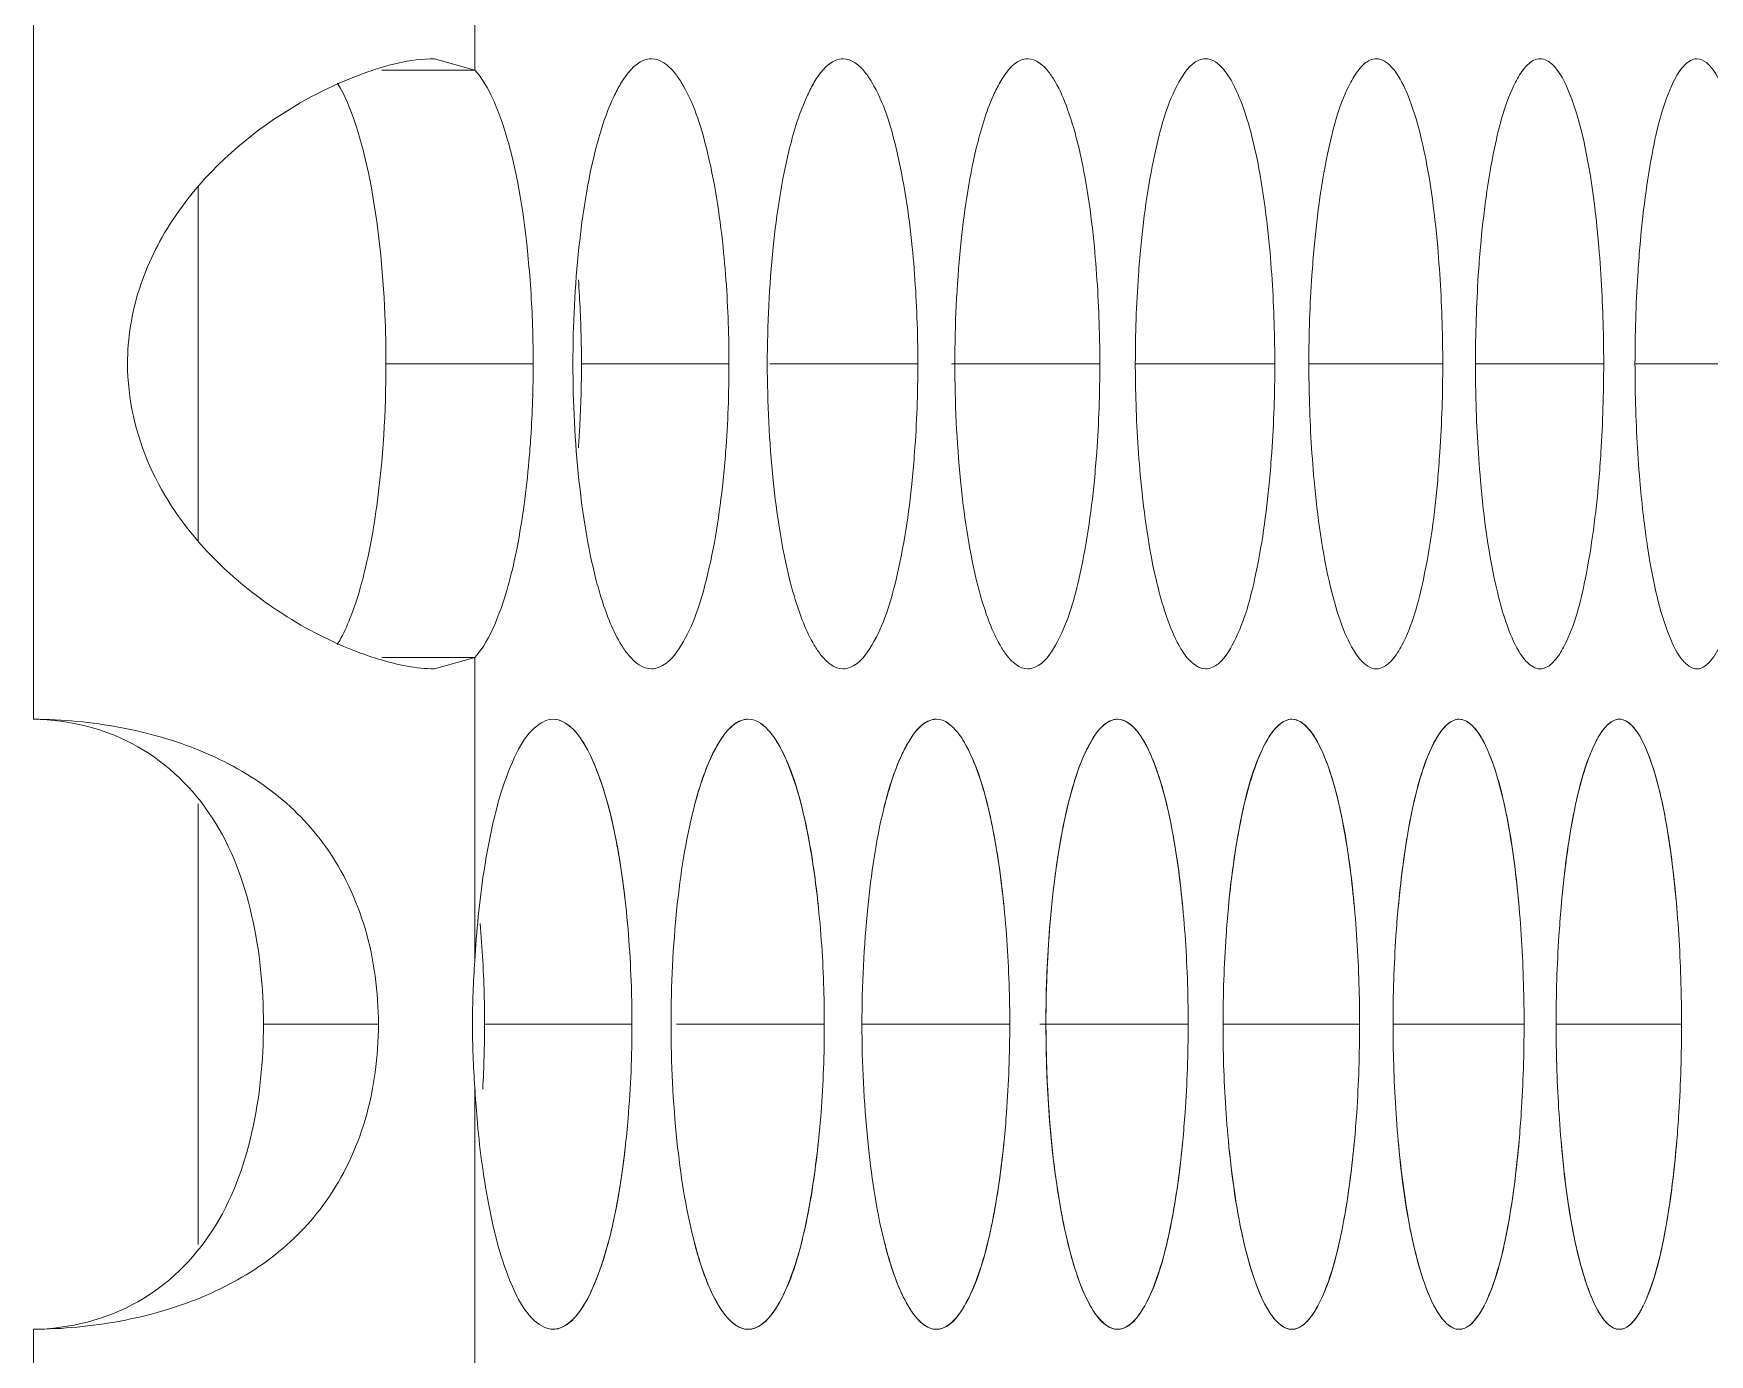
# Model space of a CAD drawing. Header units: millimetres. Extents: x 1177 to 4147, y 93 to 2194.
# Drawn here: x 2891.19 to 2907.68, y 1641.64 to 1654.63 of the extents above; entities that cross this region are included whole.
import ezdxf

# ---------------------------------------------------------------- set-up
doc = ezdxf.new("R2010")
doc.units = ezdxf.units.MM
doc.header["$LTSCALE"] = 0.1
doc.layers.get('0').update_dxf_attribs({"lineweight": 13})
doc.layers.add('标注', color=251, linetype='Continuous', lineweight=9)

msp = doc.modelspace()

# ---------------------------------------------------------------- linework, layer by layer
for p, q in [((2895.532, 1654.268), (2895.532, 1657.254)), ((2891.191, 1647.885), (2891.191, 1654.876)), ((2891.191, 1647.885), (2891.191, 1654.876)), ((2895.532, 1645.506), (2895.532, 1648.493)), ((2895.532, 1641.277), (2895.532, 1644.264)), ((2891.191, 1634.895), (2891.191, 1641.885))]:
    msp.add_line(p, q)
at = {"layer": '标注'}
for p, q in [((2895.532, 1654.268), (2895.137, 1654.38)), ((2894.616, 1654.268), (2895.532, 1654.268)), ((2892.81, 1653.119), (2892.81, 1649.642)), ((2894.658, 1651.38), (2896.106, 1651.38)), ((2896.581, 1651.38), (2898.032, 1651.38)), ((2898.435, 1651.38), (2899.89, 1651.38)), ((2900.221, 1651.38), (2901.68, 1651.38)), ((2902.029, 1651.38), (2903.401, 1651.38)), ((2903.736, 1651.38), (2905.053, 1651.38)), ((2905.375, 1651.38), (2906.636, 1651.38)), ((2906.944, 1651.38), (2908.15, 1651.38)), ((2894.616, 1648.493), (2895.532, 1648.493)), ((2895.137, 1648.381), (2895.532, 1648.493)), ((2892.81, 1647.053), (2892.81, 1642.718)), ((2892.81, 1647.053), (2892.81, 1642.718)), ((2893.453, 1644.885), (2894.584, 1644.885)), ((2893.453, 1644.885), (2894.584, 1644.885)), ((2895.628, 1644.885), (2897.078, 1644.885)), ((2895.628, 1644.885), (2897.078, 1644.885)), ((2897.516, 1644.885), (2898.97, 1644.885)), ((2897.516, 1644.885), (2898.97, 1644.885)), ((2899.337, 1644.885), (2900.794, 1644.885)), ((2899.337, 1644.885), (2900.794, 1644.885)), ((2901.089, 1644.885), (2902.549, 1644.885)), ((2901.089, 1644.885), (2902.549, 1644.885)), ((2902.892, 1644.885), (2904.235, 1644.885)), ((2902.892, 1644.885), (2904.235, 1644.885)), ((2904.564, 1644.885), (2905.853, 1644.885)), ((2904.564, 1644.885), (2905.853, 1644.885)), ((2906.168, 1644.885), (2907.402, 1644.885)), ((2906.168, 1644.885), (2907.402, 1644.885))]:
    msp.add_line(p, q, dxfattribs=at)
for centre, radius, start, end in [((2904.136, 1644.878), 8.627, 175.8208, 179.9495), ((2904.136, 1644.878), 8.627, 175.8208, 179.9495), ((2904.136, 1644.893), 8.627, 180.0505, 184.1792), ((2904.136, 1644.893), 8.627, 180.0505, 184.1792), ((2884.338, 1644.885), 11.29, 356.7614, 0.0035), ((2884.338, 1644.885), 11.29, 356.7614, 0.0035)]:
    msp.add_arc(centre, radius, start, end, dxfattribs=at)
for points, knots in [([(2895.137, 1654.38), (2894.895, 1654.38), (2894.332, 1654.23), (2893.824, 1653.966), (2893.553, 1653.782)], [0, 0, 0, 0, 0.425121, 1, 1, 1, 1]), ([(2897.27, 1654.38), (2897.244, 1654.38), (2897.116, 1654.351), (2897.03, 1654.236), (2896.976, 1654.149)], [0, 0, 0, 0, 0.199148, 1, 1, 1, 1]), ([(2897.563, 1654.149), (2897.541, 1654.183), (2897.472, 1654.286), (2897.356, 1654.38), (2897.27, 1654.38)], [0, 0, 0, 0, 0.321082, 1, 1, 1, 1]), ([(2899.155, 1654.38), (2899.131, 1654.38), (2899.005, 1654.35), (2898.923, 1654.235), (2898.871, 1654.149)], [0, 0, 0, 0, 0.196477, 1, 1, 1, 1]), ([(2899.437, 1654.149), (2899.417, 1654.183), (2899.351, 1654.284), (2899.239, 1654.38), (2899.155, 1654.38)], [0, 0, 0, 0, 0.324295, 1, 1, 1, 1]), ([(2900.972, 1654.38), (2900.948, 1654.38), (2900.825, 1654.35), (2900.748, 1654.234), (2900.699, 1654.149)], [0, 0, 0, 0, 0.193636, 1, 1, 1, 1]), ([(2901.239, 1654.157), (2901.22, 1654.19), (2901.158, 1654.287), (2901.052, 1654.38), (2900.972, 1654.38)], [0, 0, 0, 0, 0.326204, 1, 1, 1, 1]), ([(2902.72, 1654.38), (2902.698, 1654.38), (2902.577, 1654.349), (2902.505, 1654.234), (2902.458, 1654.149)], [0, 0, 0, 0, 0.190615, 1, 1, 1, 1]), ([(2902.951, 1654.2), (2902.934, 1654.227), (2902.879, 1654.307), (2902.788, 1654.38), (2902.72, 1654.38)], [0, 0, 0, 0, 0.321102, 1, 1, 1, 1]), ([(2904.4, 1654.38), (2904.378, 1654.38), (2904.315, 1654.364), (2904.225, 1654.28), (2904.174, 1654.198), (2904.148, 1654.149)], [0, 0, 0, 0, 0.185665, 0.530478, 1, 1, 1, 1]), ([(2904.595, 1654.242), (2904.58, 1654.263), (2904.532, 1654.326), (2904.456, 1654.38), (2904.4, 1654.38)], [0, 0, 0, 0, 0.314447, 1, 1, 1, 1]), ([(2906.011, 1654.38), (2905.99, 1654.38), (2905.928, 1654.363), (2905.843, 1654.279), (2905.794, 1654.198), (2905.769, 1654.149)], [0, 0, 0, 0, 0.182292, 0.52599, 1, 1, 1, 1]), ([(2906.17, 1654.28), (2906.158, 1654.295), (2906.117, 1654.343), (2906.055, 1654.38), (2906.011, 1654.38)], [0, 0, 0, 0, 0.305886, 1, 1, 1, 1]), ([(2907.553, 1654.38), (2907.509, 1654.38), (2907.404, 1654.31), (2907.351, 1654.21), (2907.321, 1654.149)], [0, 0, 0, 0, 0.389659, 1, 1, 1, 1]), ([(2907.677, 1654.314), (2907.667, 1654.324), (2907.633, 1654.357), (2907.586, 1654.38), (2907.553, 1654.38)], [0, 0, 0, 0, 0.295107, 1, 1, 1, 1]), ([(2908.104, 1652.528), (2908.087, 1652.739), (2908.045, 1653.128), (2907.954, 1653.648), (2907.84, 1654.037), (2907.739, 1654.247), (2907.677, 1654.314)], [0, 0, 0, 0, 0.343252, 0.632232, 0.852748, 1, 1, 1, 1]), ([(2894.499, 1653.191), (2894.462, 1653.378), (2894.382, 1653.704), (2894.255, 1654.018), (2894.179, 1654.141)], [0, 0, 0, 0, 0.568754, 1, 1, 1, 1]), ([(2896.065, 1652.334), (2896.029, 1652.744), (2895.951, 1653.309), (2895.738, 1653.95), (2895.608, 1654.187), (2895.532, 1654.268)], [0, 0, 0, 0, 0.608781, 0.835781, 1, 1, 1, 1]), ([(2896.976, 1654.149), (2896.95, 1654.108), (2896.841, 1653.903), (2896.77, 1653.679), (2896.724, 1653.501)], [0, 0, 0, 0, 0.20579, 1, 1, 1, 1]), ([(2897.974, 1652.528), (2897.94, 1652.855), (2897.855, 1653.407), (2897.683, 1653.952), (2897.563, 1654.149)], [0, 0, 0, 0, 0.587706, 1, 1, 1, 1]), ([(2898.871, 1654.149), (2898.847, 1654.108), (2898.741, 1653.902), (2898.673, 1653.679), (2898.629, 1653.501)], [0, 0, 0, 0, 0.205098, 1, 1, 1, 1]), ([(2899.834, 1652.528), (2899.801, 1652.855), (2899.719, 1653.406), (2899.555, 1653.951), (2899.437, 1654.149)], [0, 0, 0, 0, 0.588565, 1, 1, 1, 1]), ([(2900.699, 1654.149), (2900.675, 1654.108), (2900.573, 1653.902), (2900.508, 1653.679), (2900.465, 1653.501)], [0, 0, 0, 0, 0.204414, 1, 1, 1, 1]), ([(2901.626, 1652.528), (2901.594, 1652.857), (2901.531, 1653.316), (2901.38, 1653.857), (2901.29, 1654.07), (2901.239, 1654.157)], [0, 0, 0, 0, 0.590197, 0.820528, 1, 1, 1, 1]), ([(2902.458, 1654.149), (2902.347, 1653.949), (2902.192, 1653.405), (2902.115, 1652.855), (2902.083, 1652.528)], [0, 0, 0, 0, 0.410076, 1, 1, 1, 1]), ([(2903.349, 1652.528), (2903.316, 1652.871), (2903.254, 1653.347), (2903.098, 1653.902), (2903.004, 1654.116), (2902.951, 1654.2)], [0, 0, 0, 0, 0.598831, 0.827178, 1, 1, 1, 1]), ([(2904.148, 1654.149), (2904.041, 1653.948), (2903.893, 1653.404), (2903.818, 1652.854), (2903.788, 1652.528)], [0, 0, 0, 0, 0.409275, 1, 1, 1, 1]), ([(2905.003, 1652.528), (2904.971, 1652.886), (2904.909, 1653.379), (2904.747, 1653.948), (2904.651, 1654.161), (2904.595, 1654.242)], [0, 0, 0, 0, 0.608586, 0.834685, 1, 1, 1, 1]), ([(2905.769, 1654.149), (2905.666, 1653.947), (2905.525, 1653.403), (2905.453, 1652.854), (2905.424, 1652.528)], [0, 0, 0, 0, 0.408497, 1, 1, 1, 1]), ([(2906.588, 1652.528), (2906.556, 1652.901), (2906.495, 1653.412), (2906.328, 1653.993), (2906.229, 1654.205), (2906.17, 1654.28)], [0, 0, 0, 0, 0.619614, 0.843153, 1, 1, 1, 1]), ([(2907.321, 1654.149), (2907.222, 1653.946), (2907.088, 1653.402), (2907.019, 1652.854), (2906.992, 1652.528)], [0, 0, 0, 0, 0.407744, 1, 1, 1, 1]), ([(2893.553, 1653.782), (2893.164, 1653.517), (2892.628, 1653.004), (2892.197, 1652.128), (2892.116, 1651.629), (2892.116, 1651.38)], [0, 0, 0, 0, 0.48685, 0.742674, 1, 1, 1, 1]), ([(2896.724, 1653.501), (2896.642, 1653.182), (2896.533, 1652.475), (2896.497, 1651.763), (2896.497, 1651.38)], [0, 0, 0, 0, 0.462348, 1, 1, 1, 1]), ([(2898.629, 1653.501), (2898.549, 1653.182), (2898.445, 1652.475), (2898.409, 1651.763), (2898.409, 1651.38)], [0, 0, 0, 0, 0.462125, 1, 1, 1, 1]), ([(2900.465, 1653.501), (2900.388, 1653.181), (2900.288, 1652.475), (2900.254, 1651.763), (2900.254, 1651.38)], [0, 0, 0, 0, 0.461908, 1, 1, 1, 1]), ([(2894.658, 1651.38), (2894.658, 1651.542), (2894.644, 1652.148), (2894.586, 1652.754), (2894.499, 1653.191)], [0, 0, 0, 0, 0.265985, 1, 1, 1, 1]), ([(2898.032, 1651.38), (2898.032, 1651.478), (2898.027, 1651.861), (2898.004, 1652.244), (2897.974, 1652.528)], [0, 0, 0, 0, 0.255763, 1, 1, 1, 1]), ([(2899.89, 1651.38), (2899.89, 1651.478), (2899.885, 1651.861), (2899.863, 1652.244), (2899.834, 1652.528)], [0, 0, 0, 0, 0.25579, 1, 1, 1, 1]), ([(2901.68, 1651.38), (2901.68, 1651.478), (2901.675, 1651.861), (2901.653, 1652.244), (2901.626, 1652.528)], [0, 0, 0, 0, 0.255815, 1, 1, 1, 1]), ([(2902.083, 1652.528), (2902.074, 1652.435), (2902.043, 1652.054), (2902.029, 1651.671), (2902.029, 1651.38)], [0, 0, 0, 0, 0.242084, 1, 1, 1, 1]), ([(2903.401, 1651.38), (2903.401, 1651.478), (2903.396, 1651.861), (2903.375, 1652.244), (2903.349, 1652.528)], [0, 0, 0, 0, 0.25584, 1, 1, 1, 1]), ([(2903.788, 1652.528), (2903.78, 1652.435), (2903.749, 1652.054), (2903.736, 1651.671), (2903.736, 1651.38)], [0, 0, 0, 0, 0.242044, 1, 1, 1, 1]), ([(2905.053, 1651.38), (2905.053, 1651.478), (2905.048, 1651.861), (2905.028, 1652.244), (2905.003, 1652.528)], [0, 0, 0, 0, 0.255864, 1, 1, 1, 1]), ([(2905.424, 1652.528), (2905.416, 1652.435), (2905.387, 1652.054), (2905.375, 1651.671), (2905.375, 1651.38)], [0, 0, 0, 0, 0.242005, 1, 1, 1, 1]), ([(2906.636, 1651.38), (2906.636, 1651.478), (2906.632, 1651.861), (2906.612, 1652.244), (2906.588, 1652.528)], [0, 0, 0, 0, 0.255886, 1, 1, 1, 1]), ([(2906.992, 1652.528), (2906.984, 1652.435), (2906.956, 1652.054), (2906.944, 1651.671), (2906.944, 1651.38)], [0, 0, 0, 0, 0.241968, 1, 1, 1, 1]), ([(2896.106, 1651.38), (2896.106, 1651.461), (2896.103, 1651.78), (2896.086, 1652.098), (2896.065, 1652.334)], [0, 0, 0, 0, 0.253876, 1, 1, 1, 1]), ([(2896.581, 1651.38), (2896.581, 1651.45), (2896.578, 1651.726), (2896.566, 1652.001), (2896.551, 1652.207)], [0, 0, 0, 0, 0.252958, 1, 1, 1, 1]), ([(2892.116, 1651.38), (2892.116, 1651.037), (2892.273, 1650.347), (2892.859, 1649.513), (2893.591, 1648.915), (2894.129, 1648.64), (2894.391, 1648.542)], [0, 0, 0, 0, 0.268228, 0.532568, 0.782157, 1, 1, 1, 1]), ([(2894.499, 1649.57), (2894.526, 1649.705), (2894.623, 1650.304), (2894.658, 1650.912), (2894.658, 1651.38)], [0, 0, 0, 0, 0.228138, 1, 1, 1, 1]), ([(2896.065, 1650.426), (2896.072, 1650.504), (2896.096, 1650.821), (2896.106, 1651.14), (2896.106, 1651.38)], [0, 0, 0, 0, 0.244708, 1, 1, 1, 1]), ([(2896.497, 1651.38), (2896.497, 1650.997), (2896.533, 1650.285), (2896.642, 1649.579), (2896.724, 1649.26)], [0, 0, 0, 0, 0.537652, 1, 1, 1, 1]), ([(2896.551, 1650.554), (2896.556, 1650.622), (2896.573, 1650.897), (2896.581, 1651.172), (2896.581, 1651.38)], [0, 0, 0, 0, 0.246013, 1, 1, 1, 1]), ([(2897.974, 1650.233), (2897.984, 1650.325), (2898.018, 1650.707), (2898.032, 1651.09), (2898.032, 1651.38)], [0, 0, 0, 0, 0.24218, 1, 1, 1, 1]), ([(2898.409, 1651.38), (2898.409, 1650.998), (2898.445, 1650.286), (2898.549, 1649.579), (2898.629, 1649.26)], [0, 0, 0, 0, 0.537875, 1, 1, 1, 1]), ([(2899.834, 1650.233), (2899.843, 1650.325), (2899.876, 1650.707), (2899.89, 1651.09), (2899.89, 1651.38)], [0, 0, 0, 0, 0.242136, 1, 1, 1, 1]), ([(2900.254, 1651.38), (2900.254, 1650.998), (2900.288, 1650.286), (2900.388, 1649.579), (2900.465, 1649.26)], [0, 0, 0, 0, 0.538092, 1, 1, 1, 1]), ([(2901.626, 1650.233), (2901.635, 1650.325), (2901.666, 1650.707), (2901.68, 1651.09), (2901.68, 1651.38)], [0, 0, 0, 0, 0.242094, 1, 1, 1, 1]), ([(2902.029, 1651.38), (2902.029, 1651.282), (2902.034, 1650.9), (2902.056, 1650.517), (2902.083, 1650.233)], [0, 0, 0, 0, 0.25582, 1, 1, 1, 1]), ([(2903.349, 1650.233), (2903.357, 1650.325), (2903.388, 1650.707), (2903.401, 1651.09), (2903.401, 1651.38)], [0, 0, 0, 0, 0.242053, 1, 1, 1, 1]), ([(2903.736, 1651.38), (2903.736, 1651.282), (2903.741, 1650.9), (2903.762, 1650.517), (2903.788, 1650.233)], [0, 0, 0, 0, 0.255845, 1, 1, 1, 1]), ([(2905.003, 1650.233), (2905.011, 1650.325), (2905.04, 1650.707), (2905.053, 1651.09), (2905.053, 1651.38)], [0, 0, 0, 0, 0.242014, 1, 1, 1, 1]), ([(2905.375, 1651.38), (2905.375, 1651.282), (2905.379, 1650.9), (2905.399, 1650.517), (2905.424, 1650.233)], [0, 0, 0, 0, 0.255868, 1, 1, 1, 1]), ([(2906.588, 1650.233), (2906.596, 1650.325), (2906.624, 1650.707), (2906.636, 1651.09), (2906.636, 1651.38)], [0, 0, 0, 0, 0.241977, 1, 1, 1, 1]), ([(2906.944, 1651.38), (2906.944, 1651.282), (2906.948, 1650.9), (2906.967, 1650.517), (2906.992, 1650.233)], [0, 0, 0, 0, 0.255891, 1, 1, 1, 1]), ([(2895.763, 1648.904), (2895.846, 1649.119), (2895.973, 1649.625), (2896.04, 1650.139), (2896.065, 1650.426)], [0, 0, 0, 0, 0.444382, 1, 1, 1, 1]), ([(2897.563, 1648.612), (2897.683, 1648.809), (2897.855, 1649.353), (2897.94, 1649.906), (2897.974, 1650.233)], [0, 0, 0, 0, 0.412294, 1, 1, 1, 1]), ([(2899.437, 1648.612), (2899.555, 1648.81), (2899.719, 1649.355), (2899.801, 1649.906), (2899.834, 1650.233)], [0, 0, 0, 0, 0.411435, 1, 1, 1, 1]), ([(2901.244, 1648.612), (2901.357, 1648.811), (2901.515, 1649.356), (2901.594, 1649.906), (2901.626, 1650.233)], [0, 0, 0, 0, 0.410597, 1, 1, 1, 1]), ([(2902.083, 1650.233), (2902.116, 1649.895), (2902.179, 1649.426), (2902.334, 1648.877), (2902.426, 1648.663), (2902.478, 1648.577)], [0, 0, 0, 0, 0.595352, 0.824536, 1, 1, 1, 1]), ([(2902.982, 1648.612), (2903.091, 1648.812), (2903.243, 1649.357), (2903.318, 1649.906), (2903.349, 1650.233)], [0, 0, 0, 0, 0.409781, 1, 1, 1, 1]), ([(2903.788, 1650.233), (2903.821, 1649.88), (2903.884, 1649.394), (2904.044, 1648.831), (2904.139, 1648.617), (2904.194, 1648.535)], [0, 0, 0, 0, 0.604767, 0.831791, 1, 1, 1, 1]), ([(2904.651, 1648.612), (2904.756, 1648.813), (2904.901, 1649.358), (2904.974, 1649.906), (2905.003, 1650.233)], [0, 0, 0, 0, 0.408988, 1, 1, 1, 1]), ([(2905.424, 1650.233), (2905.457, 1649.865), (2905.52, 1649.361), (2905.685, 1648.785), (2905.783, 1648.572), (2905.84, 1648.495)], [0, 0, 0, 0, 0.615423, 0.839991, 1, 1, 1, 1]), ([(2906.251, 1648.612), (2906.353, 1648.814), (2906.491, 1649.359), (2906.56, 1649.907), (2906.588, 1650.233)], [0, 0, 0, 0, 0.408219, 1, 1, 1, 1]), ([(2906.992, 1650.233), (2907.009, 1650.025), (2907.051, 1649.642), (2907.143, 1649.128), (2907.257, 1648.74), (2907.357, 1648.529), (2907.417, 1648.459)], [0, 0, 0, 0, 0.339935, 0.62764, 0.849308, 1, 1, 1, 1]), ([(2894.315, 1648.904), (2894.334, 1648.952), (2894.41, 1649.169), (2894.464, 1649.394), (2894.499, 1649.57)], [0, 0, 0, 0, 0.222237, 1, 1, 1, 1]), ([(2896.724, 1649.26), (2896.741, 1649.194), (2896.805, 1648.971), (2896.889, 1648.751), (2896.976, 1648.612)], [0, 0, 0, 0, 0.294324, 1, 1, 1, 1]), ([(2898.629, 1649.26), (2898.645, 1649.194), (2898.707, 1648.971), (2898.788, 1648.752), (2898.871, 1648.612)], [0, 0, 0, 0, 0.294922, 1, 1, 1, 1]), ([(2900.465, 1649.26), (2900.481, 1649.194), (2900.54, 1648.972), (2900.618, 1648.752), (2900.699, 1648.612)], [0, 0, 0, 0, 0.29551, 1, 1, 1, 1]), ([(2894.179, 1648.62), (2894.192, 1648.64), (2894.244, 1648.731), (2894.286, 1648.828), (2894.315, 1648.904)], [0, 0, 0, 0, 0.224904, 1, 1, 1, 1]), ([(2895.532, 1648.493), (2895.554, 1648.517), (2895.652, 1648.641), (2895.718, 1648.787), (2895.763, 1648.904)], [0, 0, 0, 0, 0.205277, 1, 1, 1, 1]), ([(2894.391, 1648.542), (2894.459, 1648.516), (2894.701, 1648.435), (2894.955, 1648.381), (2895.137, 1648.381)], [0, 0, 0, 0, 0.288359, 1, 1, 1, 1]), ([(2896.976, 1648.612), (2896.997, 1648.577), (2897.067, 1648.475), (2897.184, 1648.38), (2897.27, 1648.38)], [0, 0, 0, 0, 0.321073, 1, 1, 1, 1]), ([(2897.27, 1648.38), (2897.295, 1648.38), (2897.424, 1648.409), (2897.509, 1648.525), (2897.563, 1648.612)], [0, 0, 0, 0, 0.199481, 1, 1, 1, 1]), ([(2898.871, 1648.612), (2898.892, 1648.578), (2898.959, 1648.476), (2899.071, 1648.38), (2899.155, 1648.38)], [0, 0, 0, 0, 0.324264, 1, 1, 1, 1]), ([(2899.155, 1648.38), (2899.18, 1648.38), (2899.306, 1648.41), (2899.386, 1648.526), (2899.437, 1648.612)], [0, 0, 0, 0, 0.196798, 1, 1, 1, 1]), ([(2900.699, 1648.612), (2900.719, 1648.578), (2900.782, 1648.478), (2900.89, 1648.38), (2900.972, 1648.38)], [0, 0, 0, 0, 0.327612, 1, 1, 1, 1]), ([(2900.972, 1648.38), (2900.996, 1648.38), (2901.119, 1648.411), (2901.195, 1648.526), (2901.244, 1648.612)], [0, 0, 0, 0, 0.193945, 1, 1, 1, 1]), ([(2902.478, 1648.577), (2902.496, 1648.548), (2902.553, 1648.462), (2902.649, 1648.38), (2902.72, 1648.38)], [0, 0, 0, 0, 0.324647, 1, 1, 1, 1]), ([(2902.72, 1648.38), (2902.743, 1648.38), (2902.864, 1648.412), (2902.935, 1648.527), (2902.982, 1648.612)], [0, 0, 0, 0, 0.190909, 1, 1, 1, 1]), ([(2904.4, 1648.38), (2904.422, 1648.38), (2904.485, 1648.397), (2904.574, 1648.481), (2904.625, 1648.563), (2904.651, 1648.612)], [0, 0, 0, 0, 0.185919, 0.530524, 1, 1, 1, 1]), ([(2906.011, 1648.38), (2906.032, 1648.38), (2906.093, 1648.397), (2906.178, 1648.481), (2906.226, 1648.563), (2906.251, 1648.612)], [0, 0, 0, 0, 0.18253, 0.526009, 1, 1, 1, 1]), ([(2907.553, 1648.38), (2907.596, 1648.38), (2907.701, 1648.451), (2907.752, 1648.55), (2907.782, 1648.612)], [0, 0, 0, 0, 0.389686, 1, 1, 1, 1]), ([(2904.194, 1648.535), (2904.209, 1648.511), (2904.259, 1648.442), (2904.34, 1648.38), (2904.4, 1648.38)], [0, 0, 0, 0, 0.318608, 1, 1, 1, 1]), ([(2905.84, 1648.495), (2905.853, 1648.477), (2905.896, 1648.424), (2905.963, 1648.38), (2906.011, 1648.38)], [0, 0, 0, 0, 0.310747, 1, 1, 1, 1]), ([(2907.417, 1648.459), (2907.428, 1648.447), (2907.464, 1648.409), (2907.516, 1648.38), (2907.553, 1648.38)], [0, 0, 0, 0, 0.300688, 1, 1, 1, 1]), ([(2894.067, 1646.629), (2893.918, 1646.838), (2893.546, 1647.216), (2892.84, 1647.605), (2892.04, 1647.831), (2891.477, 1647.883), (2891.191, 1647.885)], [0, 0, 0, 0, 0.237278, 0.48061, 0.736199, 1, 1, 1, 1]), ([(2893.453, 1644.885), (2893.453, 1645.245), (2893.385, 1645.951), (2893.02, 1646.948), (2892.252, 1647.704), (2891.545, 1647.881), (2891.191, 1647.885)], [0, 0, 0, 0, 0.257867, 0.504597, 0.746083, 1, 1, 1, 1]), ([(2894.067, 1646.629), (2893.918, 1646.838), (2893.546, 1647.216), (2892.84, 1647.605), (2892.04, 1647.831), (2891.477, 1647.883), (2891.191, 1647.885)], [0, 0, 0, 0, 0.237278, 0.48061, 0.736199, 1, 1, 1, 1]), ([(2893.453, 1644.885), (2893.453, 1645.245), (2893.385, 1645.951), (2893.02, 1646.948), (2892.252, 1647.704), (2891.545, 1647.881), (2891.191, 1647.885)], [0, 0, 0, 0, 0.257867, 0.504597, 0.746083, 1, 1, 1, 1]), ([(2896.304, 1647.885), (2896.237, 1647.885), (2896.078, 1647.791), (2895.918, 1647.526), (2895.77, 1647.132), (2895.699, 1646.82), (2895.666, 1646.645)], [0, 0, 0, 0, 0.138263, 0.343336, 0.632179, 1, 1, 1, 1]), ([(2896.304, 1647.885), (2896.237, 1647.885), (2896.078, 1647.791), (2895.918, 1647.526), (2895.77, 1647.132), (2895.699, 1646.82), (2895.666, 1646.645)], [0, 0, 0, 0, 0.138263, 0.343336, 0.632179, 1, 1, 1, 1]), ([(2897.011, 1646.104), (2896.983, 1646.348), (2896.916, 1646.785), (2896.78, 1647.288), (2896.64, 1647.595), (2896.523, 1647.78), (2896.389, 1647.885), (2896.304, 1647.885)], [0, 0, 0, 0, 0.369087, 0.664261, 0.77961, 0.872651, 1, 1, 1, 1]), ([(2896.542, 1647.737), (2896.525, 1647.759), (2896.463, 1647.83), (2896.37, 1647.885), (2896.304, 1647.885)], [0, 0, 0, 0, 0.303752, 1, 1, 1, 1]), ([(2898.221, 1647.885), (2898.098, 1647.885), (2897.922, 1647.668), (2897.786, 1647.357), (2897.717, 1647.131), (2897.685, 1647.006)], [0, 0, 0, 0, 0.347958, 0.635186, 1, 1, 1, 1]), ([(2898.221, 1647.885), (2898.196, 1647.885), (2898.069, 1647.856), (2897.985, 1647.74), (2897.932, 1647.653)], [0, 0, 0, 0, 0.197833, 1, 1, 1, 1]), ([(2898.912, 1646.032), (2898.886, 1646.286), (2898.822, 1646.74), (2898.692, 1647.263), (2898.553, 1647.583), (2898.439, 1647.774), (2898.306, 1647.885), (2898.221, 1647.885)], [0, 0, 0, 0, 0.371587, 0.6686, 0.783763, 0.876035, 1, 1, 1, 1]), ([(2898.509, 1647.653), (2898.488, 1647.688), (2898.42, 1647.79), (2898.306, 1647.885), (2898.221, 1647.885)], [0, 0, 0, 0, 0.322669, 1, 1, 1, 1]), ([(2900.072, 1647.885), (2899.951, 1647.885), (2899.783, 1647.665), (2899.653, 1647.357), (2899.586, 1647.131), (2899.555, 1647.006)], [0, 0, 0, 0, 0.344008, 0.632418, 1, 1, 1, 1]), ([(2900.072, 1647.885), (2900.048, 1647.885), (2899.923, 1647.855), (2899.844, 1647.74), (2899.794, 1647.653)], [0, 0, 0, 0, 0.195078, 1, 1, 1, 1]), ([(2900.738, 1646.032), (2900.713, 1646.286), (2900.652, 1646.74), (2900.526, 1647.262), (2900.392, 1647.583), (2900.283, 1647.772), (2900.155, 1647.885), (2900.072, 1647.885)], [0, 0, 0, 0, 0.373536, 0.671578, 0.786749, 0.87859, 1, 1, 1, 1]), ([(2900.349, 1647.653), (2900.329, 1647.688), (2900.265, 1647.789), (2900.155, 1647.885), (2900.072, 1647.885)], [0, 0, 0, 0, 0.32596, 1, 1, 1, 1]), ([(2901.855, 1647.885), (2901.737, 1647.885), (2901.575, 1647.662), (2901.451, 1647.357), (2901.345, 1646.981), (2901.262, 1646.533), (2901.175, 1645.826), (2901.15, 1645.268), (2901.15, 1644.885)], [0, 0, 0, 0, 0.111545, 0.206545, 0.328035, 0.473731, 0.638415, 1, 1, 1, 1]), ([(2901.855, 1647.885), (2901.832, 1647.885), (2901.71, 1647.854), (2901.635, 1647.739), (2901.587, 1647.653)], [0, 0, 0, 0, 0.192149, 1, 1, 1, 1]), ([(2902.496, 1646.032), (2902.472, 1646.286), (2902.412, 1646.74), (2902.292, 1647.261), (2902.163, 1647.582), (2902.059, 1647.77), (2901.935, 1647.885), (2901.855, 1647.885)], [0, 0, 0, 0, 0.375478, 0.674554, 0.789741, 0.881162, 1, 1, 1, 1]), ([(2902.104, 1647.684), (2902.086, 1647.714), (2902.027, 1647.802), (2901.928, 1647.885), (2901.855, 1647.885)], [0, 0, 0, 0, 0.323826, 1, 1, 1, 1]), ([(2903.569, 1647.885), (2903.49, 1647.885), (2903.371, 1647.768), (2903.271, 1647.582), (2903.145, 1647.261), (2903.027, 1646.739), (2902.968, 1646.286), (2902.944, 1646.032)], [0, 0, 0, 0, 0.116497, 0.207648, 0.322936, 0.622968, 1, 1, 1, 1]), ([(2903.569, 1647.885), (2903.546, 1647.885), (2903.482, 1647.869), (2903.39, 1647.785), (2903.338, 1647.703), (2903.311, 1647.653)], [0, 0, 0, 0, 0.187277, 0.53264, 1, 1, 1, 1]), ([(2904.184, 1646.032), (2904.161, 1646.286), (2904.104, 1646.739), (2903.989, 1647.261), (2903.865, 1647.582), (2903.766, 1647.768), (2903.647, 1647.885), (2903.569, 1647.885)], [0, 0, 0, 0, 0.377411, 0.677525, 0.792735, 0.883746, 1, 1, 1, 1]), ([(2903.782, 1647.726), (2903.766, 1647.75), (2903.714, 1647.822), (2903.63, 1647.885), (2903.569, 1647.885)], [0, 0, 0, 0, 0.31799, 1, 1, 1, 1]), ([(2905.214, 1647.885), (2905.138, 1647.885), (2905.023, 1647.766), (2904.928, 1647.582), (2904.807, 1647.26), (2904.694, 1646.739), (2904.638, 1646.286), (2904.615, 1646.032)], [0, 0, 0, 0, 0.113909, 0.204659, 0.319975, 0.621044, 1, 1, 1, 1]), ([(2905.214, 1647.885), (2905.192, 1647.885), (2905.13, 1647.868), (2905.042, 1647.785), (2904.993, 1647.703), (2904.967, 1647.653)], [0, 0, 0, 0, 0.184004, 0.528262, 1, 1, 1, 1]), ([(2905.804, 1646.032), (2905.782, 1646.285), (2905.727, 1646.739), (2905.617, 1647.26), (2905.498, 1647.582), (2905.404, 1647.766), (2905.29, 1647.885), (2905.214, 1647.885)], [0, 0, 0, 0, 0.379331, 0.680485, 0.795727, 0.886339, 1, 1, 1, 1]), ([(2905.391, 1647.766), (2905.378, 1647.784), (2905.333, 1647.839), (2905.264, 1647.885), (2905.214, 1647.885)], [0, 0, 0, 0, 0.310426, 1, 1, 1, 1]), ([(2906.79, 1647.885), (2906.716, 1647.885), (2906.607, 1647.764), (2906.517, 1647.582), (2906.4, 1647.259), (2906.292, 1646.739), (2906.238, 1646.285), (2906.217, 1646.032)], [0, 0, 0, 0, 0.111317, 0.201676, 0.317029, 0.619135, 1, 1, 1, 1]), ([(2906.79, 1647.885), (2906.77, 1647.885), (2906.709, 1647.868), (2906.625, 1647.784), (2906.578, 1647.702), (2906.554, 1647.653)], [0, 0, 0, 0, 0.180528, 0.523661, 1, 1, 1, 1]), ([(2907.355, 1646.032), (2907.334, 1646.285), (2907.281, 1646.738), (2907.176, 1647.259), (2907.062, 1647.582), (2906.973, 1647.764), (2906.864, 1647.885), (2906.79, 1647.885)], [0, 0, 0, 0, 0.381235, 0.683429, 0.79871, 0.888936, 1, 1, 1, 1]), ([(2906.932, 1647.802), (2906.921, 1647.815), (2906.883, 1647.855), (2906.829, 1647.885), (2906.79, 1647.885)], [0, 0, 0, 0, 0.300787, 1, 1, 1, 1]), ([(2897.011, 1646.104), (2896.972, 1646.444), (2896.897, 1646.914), (2896.712, 1647.455), (2896.604, 1647.659), (2896.542, 1647.737)], [0, 0, 0, 0, 0.599408, 0.827175, 1, 1, 1, 1]), ([(2904.184, 1646.032), (2904.152, 1646.383), (2904.09, 1646.868), (2903.931, 1647.43), (2903.836, 1647.644), (2903.782, 1647.726)], [0, 0, 0, 0, 0.603559, 0.830818, 1, 1, 1, 1]), ([(2905.804, 1646.032), (2905.772, 1646.398), (2905.71, 1646.9), (2905.546, 1647.475), (2905.448, 1647.688), (2905.391, 1647.766)], [0, 0, 0, 0, 0.613931, 0.838792, 1, 1, 1, 1]), ([(2907.355, 1646.032), (2907.337, 1646.239), (2907.296, 1646.62), (2907.205, 1647.132), (2907.092, 1647.52), (2906.992, 1647.731), (2906.932, 1647.802)], [0, 0, 0, 0, 0.338668, 0.625811, 0.847843, 1, 1, 1, 1]), ([(2897.932, 1647.653), (2897.907, 1647.613), (2897.799, 1647.407), (2897.73, 1647.184), (2897.685, 1647.006)], [0, 0, 0, 0, 0.205443, 1, 1, 1, 1]), ([(2898.912, 1646.032), (2898.879, 1646.36), (2898.796, 1646.912), (2898.628, 1647.456), (2898.509, 1647.653)], [0, 0, 0, 0, 0.588138, 1, 1, 1, 1]), ([(2899.794, 1647.653), (2899.77, 1647.613), (2899.665, 1647.407), (2899.599, 1647.184), (2899.555, 1647.006)], [0, 0, 0, 0, 0.204755, 1, 1, 1, 1]), ([(2900.738, 1646.032), (2900.706, 1646.36), (2900.626, 1646.91), (2900.464, 1647.455), (2900.349, 1647.653)], [0, 0, 0, 0, 0.588987, 1, 1, 1, 1]), ([(2901.587, 1647.653), (2901.507, 1647.513), (2901.379, 1647.147), (2901.196, 1646.225), (2901.15, 1645.442), (2901.15, 1644.885)], [0, 0, 0, 0, 0.171591, 0.407652, 1, 1, 1, 1]), ([(2902.496, 1646.032), (2902.464, 1646.369), (2902.401, 1646.836), (2902.247, 1647.384), (2902.156, 1647.598), (2902.104, 1647.684)], [0, 0, 0, 0, 0.594383, 0.823753, 1, 1, 1, 1]), ([(2903.311, 1647.653), (2903.202, 1647.453), (2903.051, 1646.909), (2902.975, 1646.359), (2902.944, 1646.032)], [0, 0, 0, 0, 0.409673, 1, 1, 1, 1]), ([(2904.967, 1647.653), (2904.862, 1647.452), (2904.717, 1646.908), (2904.644, 1646.359), (2904.615, 1646.032)], [0, 0, 0, 0, 0.408883, 1, 1, 1, 1]), ([(2906.554, 1647.653), (2906.453, 1647.451), (2906.315, 1646.907), (2906.245, 1646.359), (2906.217, 1646.032)], [0, 0, 0, 0, 0.408118, 1, 1, 1, 1]), ([(2897.685, 1647.006), (2897.604, 1646.687), (2897.497, 1645.98), (2897.462, 1645.268), (2897.462, 1644.885)], [0, 0, 0, 0, 0.462235, 1, 1, 1, 1]), ([(2897.685, 1647.006), (2897.604, 1646.687), (2897.497, 1645.98), (2897.462, 1645.268), (2897.462, 1644.885)], [0, 0, 0, 0, 0.462235, 1, 1, 1, 1]), ([(2899.555, 1647.006), (2899.477, 1646.686), (2899.375, 1645.98), (2899.34, 1645.268), (2899.34, 1644.885)], [0, 0, 0, 0, 0.462016, 1, 1, 1, 1]), ([(2899.555, 1647.006), (2899.477, 1646.686), (2899.375, 1645.98), (2899.34, 1645.268), (2899.34, 1644.885)], [0, 0, 0, 0, 0.462016, 1, 1, 1, 1]), ([(2894.584, 1644.885), (2894.584, 1645.202), (2894.504, 1645.819), (2894.239, 1646.387), (2894.067, 1646.629)], [0, 0, 0, 0, 0.515812, 1, 1, 1, 1]), ([(2894.584, 1644.885), (2894.584, 1645.202), (2894.504, 1645.819), (2894.239, 1646.387), (2894.067, 1646.629)], [0, 0, 0, 0, 0.515812, 1, 1, 1, 1]), ([(2895.666, 1646.645), (2895.649, 1646.557), (2895.585, 1646.18), (2895.548, 1645.799), (2895.532, 1645.506)], [0, 0, 0, 0, 0.233018, 1, 1, 1, 1]), ([(2895.666, 1646.645), (2895.649, 1646.557), (2895.585, 1646.18), (2895.548, 1645.799), (2895.532, 1645.506)], [0, 0, 0, 0, 0.233018, 1, 1, 1, 1]), ([(2897.078, 1644.885), (2897.078, 1644.99), (2897.072, 1645.397), (2897.045, 1645.803), (2897.011, 1646.104)], [0, 0, 0, 0, 0.256515, 1, 1, 1, 1]), ([(2897.078, 1644.885), (2897.078, 1644.99), (2897.072, 1645.397), (2897.045, 1645.803), (2897.011, 1646.104)], [0, 0, 0, 0, 0.256515, 1, 1, 1, 1]), ([(2898.97, 1644.885), (2898.97, 1644.983), (2898.965, 1645.366), (2898.942, 1645.749), (2898.912, 1646.032)], [0, 0, 0, 0, 0.255777, 1, 1, 1, 1]), ([(2898.97, 1644.885), (2898.97, 1644.983), (2898.965, 1645.366), (2898.942, 1645.749), (2898.912, 1646.032)], [0, 0, 0, 0, 0.255777, 1, 1, 1, 1]), ([(2900.794, 1644.885), (2900.794, 1644.983), (2900.789, 1645.366), (2900.766, 1645.749), (2900.738, 1646.032)], [0, 0, 0, 0, 0.255803, 1, 1, 1, 1]), ([(2900.794, 1644.885), (2900.794, 1644.983), (2900.789, 1645.366), (2900.766, 1645.749), (2900.738, 1646.032)], [0, 0, 0, 0, 0.255803, 1, 1, 1, 1]), ([(2902.549, 1644.885), (2902.549, 1644.983), (2902.544, 1645.366), (2902.523, 1645.749), (2902.496, 1646.032)], [0, 0, 0, 0, 0.255828, 1, 1, 1, 1]), ([(2902.549, 1644.885), (2902.549, 1644.983), (2902.544, 1645.366), (2902.523, 1645.749), (2902.496, 1646.032)], [0, 0, 0, 0, 0.255828, 1, 1, 1, 1]), ([(2902.944, 1646.032), (2902.936, 1645.94), (2902.905, 1645.559), (2902.892, 1645.175), (2902.892, 1644.885)], [0, 0, 0, 0, 0.242063, 1, 1, 1, 1]), ([(2902.944, 1646.032), (2902.936, 1645.94), (2902.905, 1645.559), (2902.892, 1645.175), (2902.892, 1644.885)], [0, 0, 0, 0, 0.242063, 1, 1, 1, 1]), ([(2904.235, 1644.885), (2904.235, 1644.983), (2904.231, 1645.366), (2904.21, 1645.749), (2904.184, 1646.032)], [0, 0, 0, 0, 0.255852, 1, 1, 1, 1]), ([(2904.235, 1644.885), (2904.235, 1644.983), (2904.231, 1645.366), (2904.21, 1645.749), (2904.184, 1646.032)], [0, 0, 0, 0, 0.255852, 1, 1, 1, 1]), ([(2904.615, 1646.032), (2904.606, 1645.94), (2904.577, 1645.558), (2904.564, 1645.175), (2904.564, 1644.885)], [0, 0, 0, 0, 0.242024, 1, 1, 1, 1]), ([(2904.615, 1646.032), (2904.606, 1645.94), (2904.577, 1645.558), (2904.564, 1645.175), (2904.564, 1644.885)], [0, 0, 0, 0, 0.242024, 1, 1, 1, 1]), ([(2905.853, 1644.885), (2905.853, 1644.983), (2905.849, 1645.366), (2905.829, 1645.749), (2905.804, 1646.032)], [0, 0, 0, 0, 0.255875, 1, 1, 1, 1]), ([(2905.853, 1644.885), (2905.853, 1644.983), (2905.849, 1645.366), (2905.829, 1645.749), (2905.804, 1646.032)], [0, 0, 0, 0, 0.255875, 1, 1, 1, 1]), ([(2906.217, 1646.032), (2906.209, 1645.94), (2906.18, 1645.558), (2906.168, 1645.175), (2906.168, 1644.885)], [0, 0, 0, 0, 0.241986, 1, 1, 1, 1]), ([(2906.217, 1646.032), (2906.209, 1645.94), (2906.18, 1645.558), (2906.168, 1645.175), (2906.168, 1644.885)], [0, 0, 0, 0, 0.241986, 1, 1, 1, 1]), ([(2907.402, 1644.885), (2907.402, 1644.983), (2907.398, 1645.366), (2907.379, 1645.749), (2907.355, 1646.032)], [0, 0, 0, 0, 0.255897, 1, 1, 1, 1]), ([(2907.402, 1644.885), (2907.402, 1644.983), (2907.398, 1645.366), (2907.379, 1645.749), (2907.355, 1646.032)], [0, 0, 0, 0, 0.255897, 1, 1, 1, 1]), ([(2895.628, 1644.885), (2895.628, 1644.969), (2895.624, 1645.3), (2895.606, 1645.631), (2895.584, 1645.877)], [0, 0, 0, 0, 0.254236, 1, 1, 1, 1]), ([(2895.628, 1644.885), (2895.628, 1644.969), (2895.624, 1645.3), (2895.606, 1645.631), (2895.584, 1645.877)], [0, 0, 0, 0, 0.254236, 1, 1, 1, 1]), ([(2891.191, 1641.885), (2891.545, 1641.89), (2892.252, 1642.066), (2893.02, 1642.822), (2893.385, 1643.82), (2893.453, 1644.525), (2893.453, 1644.885)], [0, 0, 0, 0, 0.253917, 0.495403, 0.742133, 1, 1, 1, 1]), ([(2891.191, 1641.885), (2891.545, 1641.89), (2892.252, 1642.066), (2893.02, 1642.822), (2893.385, 1643.82), (2893.453, 1644.525), (2893.453, 1644.885)], [0, 0, 0, 0, 0.253917, 0.495403, 0.742133, 1, 1, 1, 1]), ([(2894.067, 1643.142), (2894.239, 1643.384), (2894.504, 1643.951), (2894.584, 1644.569), (2894.584, 1644.885)], [0, 0, 0, 0, 0.484188, 1, 1, 1, 1]), ([(2894.067, 1643.142), (2894.239, 1643.384), (2894.504, 1643.951), (2894.584, 1644.569), (2894.584, 1644.885)], [0, 0, 0, 0, 0.484188, 1, 1, 1, 1]), ([(2897.011, 1643.666), (2897.022, 1643.764), (2897.061, 1644.169), (2897.078, 1644.576), (2897.078, 1644.885)], [0, 0, 0, 0, 0.241125, 1, 1, 1, 1]), ([(2897.011, 1643.666), (2897.022, 1643.764), (2897.061, 1644.169), (2897.078, 1644.576), (2897.078, 1644.885)], [0, 0, 0, 0, 0.241125, 1, 1, 1, 1]), ([(2897.462, 1644.885), (2897.462, 1644.502), (2897.497, 1643.79), (2897.604, 1643.084), (2897.685, 1642.765)], [0, 0, 0, 0, 0.537765, 1, 1, 1, 1]), ([(2897.462, 1644.885), (2897.462, 1644.502), (2897.497, 1643.79), (2897.604, 1643.084), (2897.685, 1642.765)], [0, 0, 0, 0, 0.537765, 1, 1, 1, 1]), ([(2898.912, 1643.738), (2898.922, 1643.83), (2898.956, 1644.212), (2898.97, 1644.595), (2898.97, 1644.885)], [0, 0, 0, 0, 0.242158, 1, 1, 1, 1]), ([(2898.912, 1643.738), (2898.922, 1643.83), (2898.956, 1644.212), (2898.97, 1644.595), (2898.97, 1644.885)], [0, 0, 0, 0, 0.242158, 1, 1, 1, 1]), ([(2899.34, 1644.885), (2899.34, 1644.502), (2899.375, 1643.791), (2899.477, 1643.084), (2899.555, 1642.765)], [0, 0, 0, 0, 0.537984, 1, 1, 1, 1]), ([(2899.34, 1644.885), (2899.34, 1644.502), (2899.375, 1643.791), (2899.477, 1643.084), (2899.555, 1642.765)], [0, 0, 0, 0, 0.537984, 1, 1, 1, 1]), ([(2900.738, 1643.738), (2900.747, 1643.83), (2900.78, 1644.212), (2900.794, 1644.595), (2900.794, 1644.885)], [0, 0, 0, 0, 0.242115, 1, 1, 1, 1]), ([(2900.738, 1643.738), (2900.747, 1643.83), (2900.78, 1644.212), (2900.794, 1644.595), (2900.794, 1644.885)], [0, 0, 0, 0, 0.242115, 1, 1, 1, 1]), ([(2901.15, 1644.885), (2901.15, 1644.323), (2901.197, 1643.535), (2901.383, 1642.609), (2901.513, 1642.243), (2901.594, 1642.104)], [0, 0, 0, 0, 0.594289, 0.829953, 1, 1, 1, 1]), ([(2901.15, 1644.885), (2901.15, 1644.502), (2901.175, 1643.945), (2901.262, 1643.237), (2901.345, 1642.789), (2901.451, 1642.413), (2901.575, 1642.108), (2901.737, 1641.885), (2901.855, 1641.885)], [0, 0, 0, 0, 0.361585, 0.526269, 0.671965, 0.793455, 0.888455, 1, 1, 1, 1]), ([(2902.496, 1643.738), (2902.504, 1643.83), (2902.536, 1644.212), (2902.549, 1644.595), (2902.549, 1644.885)], [0, 0, 0, 0, 0.242073, 1, 1, 1, 1]), ([(2902.496, 1643.738), (2902.504, 1643.83), (2902.536, 1644.212), (2902.549, 1644.595), (2902.549, 1644.885)], [0, 0, 0, 0, 0.242073, 1, 1, 1, 1]), ([(2902.892, 1644.885), (2902.892, 1644.787), (2902.896, 1644.404), (2902.917, 1644.022), (2902.944, 1643.738)], [0, 0, 0, 0, 0.255833, 1, 1, 1, 1]), ([(2902.892, 1644.885), (2902.892, 1644.787), (2902.896, 1644.404), (2902.917, 1644.022), (2902.944, 1643.738)], [0, 0, 0, 0, 0.255833, 1, 1, 1, 1]), ([(2904.184, 1643.738), (2904.193, 1643.83), (2904.223, 1644.212), (2904.235, 1644.595), (2904.235, 1644.885)], [0, 0, 0, 0, 0.242033, 1, 1, 1, 1]), ([(2904.184, 1643.738), (2904.193, 1643.83), (2904.223, 1644.212), (2904.235, 1644.595), (2904.235, 1644.885)], [0, 0, 0, 0, 0.242033, 1, 1, 1, 1]), ([(2904.564, 1644.885), (2904.564, 1644.787), (2904.569, 1644.404), (2904.589, 1644.022), (2904.615, 1643.738)], [0, 0, 0, 0, 0.255857, 1, 1, 1, 1]), ([(2904.564, 1644.885), (2904.564, 1644.787), (2904.569, 1644.404), (2904.589, 1644.022), (2904.615, 1643.738)], [0, 0, 0, 0, 0.255857, 1, 1, 1, 1]), ([(2905.804, 1643.738), (2905.812, 1643.83), (2905.841, 1644.212), (2905.853, 1644.595), (2905.853, 1644.885)], [0, 0, 0, 0, 0.241995, 1, 1, 1, 1]), ([(2905.804, 1643.738), (2905.812, 1643.83), (2905.841, 1644.212), (2905.853, 1644.595), (2905.853, 1644.885)], [0, 0, 0, 0, 0.241995, 1, 1, 1, 1]), ([(2906.168, 1644.885), (2906.168, 1644.787), (2906.172, 1644.404), (2906.192, 1644.022), (2906.217, 1643.738)], [0, 0, 0, 0, 0.25588, 1, 1, 1, 1]), ([(2906.168, 1644.885), (2906.168, 1644.787), (2906.172, 1644.404), (2906.192, 1644.022), (2906.217, 1643.738)], [0, 0, 0, 0, 0.25588, 1, 1, 1, 1]), ([(2907.355, 1643.738), (2907.363, 1643.83), (2907.39, 1644.212), (2907.402, 1644.595), (2907.402, 1644.885)], [0, 0, 0, 0, 0.241958, 1, 1, 1, 1]), ([(2907.355, 1643.738), (2907.363, 1643.83), (2907.39, 1644.212), (2907.402, 1644.595), (2907.402, 1644.885)], [0, 0, 0, 0, 0.241958, 1, 1, 1, 1]), ([(2895.532, 1644.264), (2895.538, 1644.163), (2895.565, 1643.782), (2895.613, 1643.402), (2895.666, 1643.126)], [0, 0, 0, 0, 0.264818, 1, 1, 1, 1]), ([(2895.532, 1644.264), (2895.538, 1644.163), (2895.565, 1643.782), (2895.613, 1643.402), (2895.666, 1643.126)], [0, 0, 0, 0, 0.264818, 1, 1, 1, 1]), ([(2896.304, 1641.886), (2896.389, 1641.886), (2896.523, 1641.99), (2896.64, 1642.176), (2896.78, 1642.483), (2896.916, 1642.985), (2896.983, 1643.422), (2897.011, 1643.666)], [0, 0, 0, 0, 0.127349, 0.22039, 0.335739, 0.630913, 1, 1, 1, 1]), ([(2896.542, 1642.034), (2896.604, 1642.111), (2896.712, 1642.315), (2896.897, 1642.856), (2896.972, 1643.326), (2897.011, 1643.666)], [0, 0, 0, 0, 0.172825, 0.400592, 1, 1, 1, 1]), ([(2898.221, 1641.885), (2898.306, 1641.885), (2898.439, 1641.997), (2898.553, 1642.187), (2898.692, 1642.507), (2898.822, 1643.03), (2898.886, 1643.485), (2898.912, 1643.738)], [0, 0, 0, 0, 0.123965, 0.216237, 0.3314, 0.628413, 1, 1, 1, 1]), ([(2898.509, 1642.117), (2898.628, 1642.314), (2898.796, 1642.859), (2898.879, 1643.411), (2898.912, 1643.738)], [0, 0, 0, 0, 0.411862, 1, 1, 1, 1]), ([(2900.072, 1641.885), (2900.155, 1641.885), (2900.283, 1641.998), (2900.392, 1642.188), (2900.526, 1642.508), (2900.652, 1643.03), (2900.713, 1643.485), (2900.738, 1643.738)], [0, 0, 0, 0, 0.12141, 0.213251, 0.328422, 0.626464, 1, 1, 1, 1]), ([(2900.349, 1642.117), (2900.464, 1642.315), (2900.626, 1642.86), (2900.706, 1643.411), (2900.738, 1643.738)], [0, 0, 0, 0, 0.411013, 1, 1, 1, 1]), ([(2901.855, 1641.885), (2901.935, 1641.885), (2902.059, 1642), (2902.163, 1642.188), (2902.292, 1642.509), (2902.412, 1643.031), (2902.472, 1643.485), (2902.496, 1643.738)], [0, 0, 0, 0, 0.118838, 0.210259, 0.325446, 0.624522, 1, 1, 1, 1]), ([(2902.121, 1642.117), (2902.233, 1642.316), (2902.388, 1642.861), (2902.465, 1643.411), (2902.496, 1643.738)], [0, 0, 0, 0, 0.410186, 1, 1, 1, 1]), ([(2902.944, 1643.738), (2902.977, 1643.393), (2903.04, 1642.915), (2903.198, 1642.358), (2903.291, 1642.145), (2903.344, 1642.061)], [0, 0, 0, 0, 0.599914, 0.828052, 1, 1, 1, 1]), ([(2902.944, 1643.738), (2902.968, 1643.485), (2903.027, 1643.031), (2903.145, 1642.51), (2903.271, 1642.188), (2903.371, 1642.002), (2903.49, 1641.885), (2903.569, 1641.885)], [0, 0, 0, 0, 0.377032, 0.677064, 0.792352, 0.883503, 1, 1, 1, 1]), ([(2903.569, 1641.885), (2903.647, 1641.885), (2903.766, 1642.002), (2903.865, 1642.188), (2903.989, 1642.51), (2904.104, 1643.031), (2904.161, 1643.485), (2904.184, 1643.738)], [0, 0, 0, 0, 0.116254, 0.207265, 0.322475, 0.622589, 1, 1, 1, 1]), ([(2903.825, 1642.117), (2903.932, 1642.317), (2904.08, 1642.862), (2904.154, 1643.411), (2904.184, 1643.738)], [0, 0, 0, 0, 0.409381, 1, 1, 1, 1]), ([(2904.615, 1643.738), (2904.647, 1643.378), (2904.71, 1642.883), (2904.873, 1642.312), (2904.97, 1642.099), (2905.026, 1642.019)], [0, 0, 0, 0, 0.60993, 0.835766, 1, 1, 1, 1]), ([(2904.615, 1643.738), (2904.638, 1643.485), (2904.694, 1643.031), (2904.807, 1642.51), (2904.928, 1642.188), (2905.023, 1642.004), (2905.138, 1641.885), (2905.214, 1641.885)], [0, 0, 0, 0, 0.378956, 0.680025, 0.795341, 0.886091, 1, 1, 1, 1]), ([(2905.214, 1641.885), (2905.29, 1641.885), (2905.404, 1642.004), (2905.498, 1642.188), (2905.617, 1642.511), (2905.727, 1643.032), (2905.782, 1643.485), (2905.804, 1643.738)], [0, 0, 0, 0, 0.113661, 0.204273, 0.319515, 0.620669, 1, 1, 1, 1]), ([(2905.46, 1642.117), (2905.563, 1642.318), (2905.705, 1642.863), (2905.775, 1643.411), (2905.804, 1643.738)], [0, 0, 0, 0, 0.4086, 1, 1, 1, 1]), ([(2906.217, 1643.738), (2906.249, 1643.362), (2906.312, 1642.849), (2906.48, 1642.267), (2906.579, 1642.055), (2906.638, 1641.981)], [0, 0, 0, 0, 0.621267, 0.84448, 1, 1, 1, 1]), ([(2906.217, 1643.738), (2906.238, 1643.485), (2906.292, 1643.032), (2906.4, 1642.511), (2906.517, 1642.189), (2906.607, 1642.006), (2906.716, 1641.885), (2906.79, 1641.885)], [0, 0, 0, 0, 0.380865, 0.682971, 0.798324, 0.888683, 1, 1, 1, 1]), ([(2906.79, 1641.885), (2906.864, 1641.885), (2906.973, 1642.006), (2907.062, 1642.189), (2907.176, 1642.511), (2907.281, 1643.032), (2907.334, 1643.485), (2907.355, 1643.738)], [0, 0, 0, 0, 0.111064, 0.20129, 0.316571, 0.618765, 1, 1, 1, 1]), ([(2907.025, 1642.117), (2907.125, 1642.319), (2907.26, 1642.864), (2907.327, 1643.412), (2907.355, 1643.738)], [0, 0, 0, 0, 0.407843, 1, 1, 1, 1]), ([(2891.191, 1641.885), (2891.477, 1641.888), (2892.04, 1641.939), (2892.84, 1642.165), (2893.546, 1642.554), (2893.918, 1642.932), (2894.067, 1643.142)], [0, 0, 0, 0, 0.263801, 0.51939, 0.762722, 1, 1, 1, 1]), ([(2891.191, 1641.885), (2891.477, 1641.888), (2892.04, 1641.939), (2892.84, 1642.165), (2893.546, 1642.554), (2893.918, 1642.932), (2894.067, 1643.142)], [0, 0, 0, 0, 0.263801, 0.51939, 0.762722, 1, 1, 1, 1]), ([(2895.666, 1643.126), (2895.699, 1642.95), (2895.77, 1642.638), (2895.918, 1642.244), (2896.078, 1641.979), (2896.237, 1641.886), (2896.304, 1641.886)], [0, 0, 0, 0, 0.367821, 0.656664, 0.861737, 1, 1, 1, 1]), ([(2895.666, 1643.126), (2895.699, 1642.95), (2895.77, 1642.638), (2895.918, 1642.244), (2896.078, 1641.979), (2896.237, 1641.886), (2896.304, 1641.886)], [0, 0, 0, 0, 0.367821, 0.656664, 0.861737, 1, 1, 1, 1]), ([(2897.685, 1642.765), (2897.702, 1642.698), (2897.764, 1642.476), (2897.847, 1642.256), (2897.932, 1642.117)], [0, 0, 0, 0, 0.294624, 1, 1, 1, 1]), ([(2897.685, 1642.765), (2897.717, 1642.639), (2897.786, 1642.413), (2897.922, 1642.102), (2898.098, 1641.885), (2898.221, 1641.885)], [0, 0, 0, 0, 0.364814, 0.652042, 1, 1, 1, 1]), ([(2899.555, 1642.765), (2899.572, 1642.698), (2899.632, 1642.477), (2899.711, 1642.257), (2899.794, 1642.117)], [0, 0, 0, 0, 0.295217, 1, 1, 1, 1]), ([(2899.555, 1642.765), (2899.586, 1642.639), (2899.653, 1642.413), (2899.783, 1642.105), (2899.951, 1641.885), (2900.072, 1641.885)], [0, 0, 0, 0, 0.367582, 0.655992, 1, 1, 1, 1]), ([(2897.932, 1642.117), (2897.953, 1642.082), (2898.022, 1641.98), (2898.136, 1641.885), (2898.221, 1641.885)], [0, 0, 0, 0, 0.32265, 1, 1, 1, 1]), ([(2898.221, 1641.885), (2898.246, 1641.885), (2898.373, 1641.915), (2898.456, 1642.03), (2898.509, 1642.117)], [0, 0, 0, 0, 0.19816, 1, 1, 1, 1]), ([(2899.794, 1642.117), (2899.814, 1642.082), (2899.879, 1641.982), (2899.989, 1641.885), (2900.072, 1641.885)], [0, 0, 0, 0, 0.325919, 1, 1, 1, 1]), ([(2900.072, 1641.885), (2900.096, 1641.885), (2900.221, 1641.915), (2900.299, 1642.031), (2900.349, 1642.117)], [0, 0, 0, 0, 0.195393, 1, 1, 1, 1]), ([(2901.855, 1641.885), (2901.878, 1641.885), (2902, 1641.916), (2902.074, 1642.032), (2902.121, 1642.117)], [0, 0, 0, 0, 0.19245, 1, 1, 1, 1]), ([(2903.569, 1641.885), (2903.591, 1641.885), (2903.655, 1641.902), (2903.747, 1641.985), (2903.798, 1642.068), (2903.825, 1642.117)], [0, 0, 0, 0, 0.187539, 0.532699, 1, 1, 1, 1]), ([(2905.214, 1641.885), (2905.236, 1641.885), (2905.298, 1641.902), (2905.385, 1641.986), (2905.434, 1642.068), (2905.46, 1642.117)], [0, 0, 0, 0, 0.18425, 0.528295, 1, 1, 1, 1]), ([(2906.79, 1641.885), (2906.811, 1641.885), (2906.871, 1641.902), (2906.954, 1641.987), (2907.001, 1642.068), (2907.025, 1642.117)], [0, 0, 0, 0, 0.180756, 0.523667, 1, 1, 1, 1]), ([(2896.304, 1641.886), (2896.325, 1641.886), (2896.421, 1641.901), (2896.496, 1641.975), (2896.542, 1642.034)], [0, 0, 0, 0, 0.213946, 1, 1, 1, 1]), ([(2901.594, 1642.104), (2901.613, 1642.072), (2901.674, 1641.977), (2901.777, 1641.885), (2901.855, 1641.885)], [0, 0, 0, 0, 0.327099, 1, 1, 1, 1]), ([(2903.344, 1642.061), (2903.361, 1642.034), (2903.415, 1641.957), (2903.503, 1641.885), (2903.569, 1641.885)], [0, 0, 0, 0, 0.321831, 1, 1, 1, 1]), ([(2905.026, 1642.019), (2905.04, 1641.999), (2905.087, 1641.938), (2905.16, 1641.885), (2905.214, 1641.885)], [0, 0, 0, 0, 0.31493, 1, 1, 1, 1]), ([(2906.638, 1641.981), (2906.649, 1641.966), (2906.689, 1641.921), (2906.748, 1641.885), (2906.79, 1641.885)], [0, 0, 0, 0, 0.306013, 1, 1, 1, 1])]:
    msp.add_open_spline(points, degree=3, knots=knots, dxfattribs=at)

doc.saveas('drawing.dxf')
